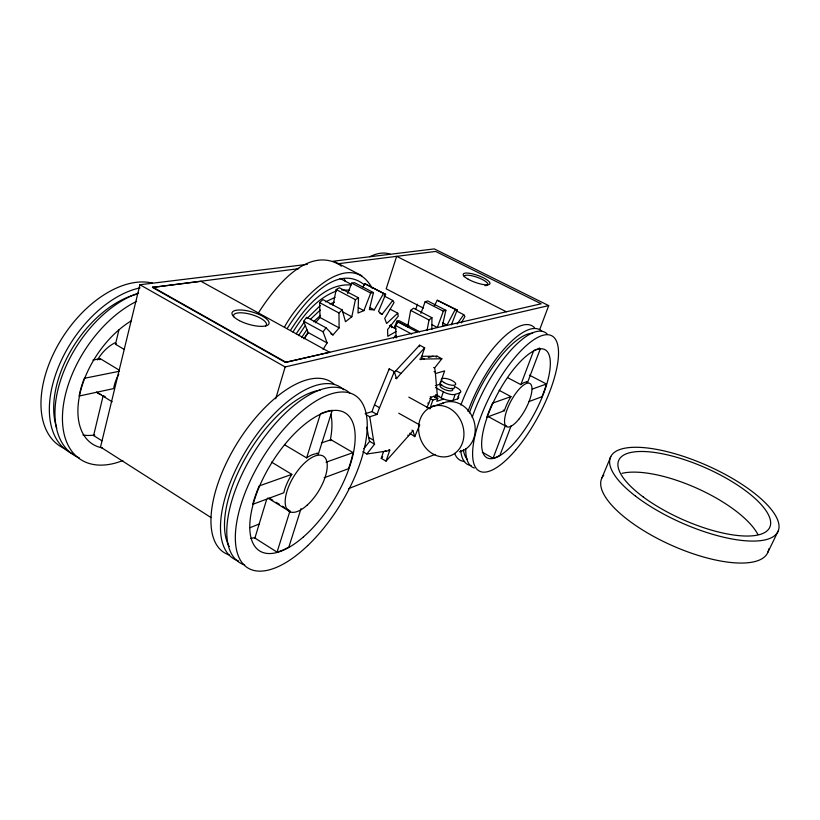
<?xml version="1.0" encoding="UTF-8"?>
<svg xmlns="http://www.w3.org/2000/svg" width="820" height="820" viewBox="0 0 820 820"><rect width="100%" height="100%" fill="white"/><g stroke="black" fill="none" stroke-linecap="round" stroke-linejoin="round"><path stroke-width="1.23" d="M431.863 329.527L431.935 317.729L413.577 308.187L410.656 310.401L407.899 325.632L419.686 331.844M333.022 305.358L336.2 289.532L339.347 287.738L358.524 297.844L358.012 313.025L363.906 310.626L370.732 293.047L373.459 292.576L369.359 309.57L374.268 309.878L383.524 293.447L385.625 294.318L378.512 311.497L382.028 314.367L392.739 300.468L384.037 295.938M427.015 330.542L429.034 319.984L431.935 317.729M315.382 322.783L320.015 317.504L319.636 302.621L322.865 299.597L342.176 309.909L345.476 321.727L351.821 316.756L355.409 299.669L358.524 297.844M420.926 313.383L425.108 301.791L427.691 300.93L445.865 310.288L442.431 325.601L447.002 325.099L455.254 309.468L457.201 309.95L451.379 324.822M101.864 440.77L93.613 435.533L103.197 395.506L105.298 396.808M124.343 349.515L115.476 344.236L118.972 329.65M307.418 264.347L139.912 284.745L100.532 447.013L211.037 517.574M152.489 287.41L201.023 281.301L329.702 352.292L285.37 362.389L152.489 287.41L298.767 268.663M285.37 362.389L541.159 303.8L435.656 251.432L338.178 263.722M275.704 398.756L285.155 366.95L548.713 305.604L539.714 329.517M301.042 508.646L288.865 547.022A81.17 36.224 -58.2 0 1 277.058 552.147L254.897 538.063L266.684 499.349M277.058 552.147L290.003 510.88L286.774 508.892M306.629 457.898L320.446 413.833A81.17 36.224 -58.2 0 1 332.233 410.328L318.437 453.839A32.421 14.452 -58.2 0 0 306.629 457.898L284.919 444.993M415.863 309.048L417.472 304.22M411.978 430.131L412.87 430.633A51.434 21.228 -60.9 0 1 408.698 435.645L386.035 461.117L381.249 458.349L383.565 451.523M419.143 346.645L419.635 345.169L424.678 347.854L420.68 359.57L419.737 359.068M386.035 461.117L389.777 450.17L388.875 449.647M429.916 408.503L432.857 400.088L437.767 398.51L436.773 401.318L443.077 399.258M454.475 386.425L456.699 387.624A8.969 3.075 19.6 0 1 459.6 392.954L457.468 398.909L453.04 400.375A9.01 3.147 19.5 0 1 441.232 397.854L443.343 391.837L435.481 387.563M453.04 400.375L455.182 394.389L459.6 392.954M506.34 311.764L396.665 256.322L386.189 288.835L423.356 308.094M445.865 310.288L443.323 311.18L437.347 327.477L431.689 324.525M482.344 452.261L493.086 458.247L505.294 425.877A24.518 8.354 -61.8 0 0 506.688 425.99M520.854 384.631L533.687 350.611A61.346 20.91 -61.8 0 1 540.4 348.613L527.629 382.294A24.518 8.354 -61.8 0 0 520.854 384.631L507.836 377.774M511.219 425.57L499.964 455.264A61.346 20.91 -61.8 0 1 493.086 458.247M347.69 293.611L351.718 283.115L354.486 282.685L373.459 292.576M394.276 327.908L396.9 321.132L399.053 320.64L409.088 325.93M365.136 413.751L372.013 411.599A51.352 21.402 -60.9 0 1 374.494 404.885L389.213 368.826L394.328 371.624L396.542 378.655A51.434 21.228 -60.9 0 1 401.031 373.418L424.678 347.854M366.253 414.787L369.738 416.765L377.046 414.448A51.434 21.228 -60.9 0 1 379.537 407.724L394.328 371.624M601.931 477.906L610.808 456.617M409.815 433.267L414.756 436.64L419.082 426.349M426.912 407.704L428.655 403.542A51.434 21.228 -60.9 0 0 431.074 397.259L437.316 395.271L435.287 372.136A51.434 21.228 -60.9 0 0 434.59 367.985L441.857 358.75L436.968 356.146L421.562 356.331M767.879 552.249L778.211 530.991M434.344 305.788L437.265 300.243L457.201 309.95M461.363 322.916L464.93 316.428L463.741 314.675L455.992 310.698M362.911 286.949L364.756 283.679L385.625 294.318M287.143 328.553C301.022 306.506 335.288 260.914 364.664 285.053M258.772 312.389C274.208 288.158 307.469 244.924 340.279 265.229M284.724 326.698C297.445 302.098 348.889 245.129 372.28 288.404M292.976 331.987C303.4 315.085 316.991 298.183 336.2 291.11M290.618 330.122C304.035 309.427 323.51 282.992 351.103 284.981M298.531 335.626L305.388 325.448M296.235 333.771L304.64 321.502M301.575 337.625L306.936 329.63M323.08 349.361L327.108 342.924L323.059 331.823L303.707 321.266L306.68 317.279L326.032 327.805L332.961 334.97L339.131 327.846L338.967 312.973L342.176 309.909M303.974 338.814L307.982 332.428L303.707 321.266M304.804 337.85L305.317 337.04M305.839 336.251L306.895 334.673M457.109 324.002L463.741 314.675M307.438 333.904L308.535 332.387M323.059 331.823L326.032 327.805M406.771 326.288L408.288 324.32M362.829 451.676L366.837 454.003L374.576 444.184A51.434 21.228 -60.9 0 1 373.551 440.237L369.738 416.765M363.844 448.683L369.646 441.344A51.352 21.402 -60.9 0 1 368.61 437.398L366.909 427.261M436.117 357.223L436.968 356.146M307.121 318.437L320.21 305.624M396.193 337.942L395.414 325.417L398.356 322.055L416.816 331.792M381.249 458.349L382.694 456.74M310.678 319.062L320.251 310.032M393.979 372.854A51.352 21.402 -60.9 0 1 395.968 370.65L419.635 345.169M313.558 321.747L320.558 315.341M390.258 309.242L397.761 313.178L386.609 323.49L384.734 318.406L394.051 302.539L392.739 300.468M393.436 338.024L396.183 335.575M325.54 301.883L334.98 297.393M396.265 331.454L387.757 336.303L387.614 329.507L398.233 316.202L397.761 313.178M329.855 303.984L334.447 302.221M249.957 527.691L259.448 523.929M348.469 488.679L435.123 454.382M324.146 477.763L348.531 468.691A81.17 36.224 -58.2 0 0 353.082 452.619L330.983 439.745L321.389 442.913M510.962 396.613A24.518 8.354 -61.8 0 0 504.402 410.697L486.824 417.236A61.346 20.91 -61.8 0 1 492.553 403.143L510.962 396.613L499.093 390.289M528.551 401.718L541.979 396.716A61.346 20.91 -61.8 0 0 546.448 384.016L529.412 375.13M291.817 474.36L259.181 485.932A81.17 36.224 -58.2 0 0 252.724 504.331L283.802 492.769A32.421 14.452 -58.2 0 1 291.817 474.36L271.502 462.09M326.011 462.224L353.082 452.619M532.303 389.039L546.448 384.016M431.843 406.751L443.538 402.876M431.197 406.771L434.251 405.756M434.918 397.546L439.141 396.203M435.379 385.656L439.981 384.252L444.655 370.896L435.471 373.551M428.265 357.489L433.103 356.208M119.433 371.265L84.317 378.307A76.219 44.885 -56.8 0 0 79.099 396.039L113.662 388.588A30.442 17.907 -56.8 0 1 118.777 374.186M92.937 360.062L100.286 358.699L119.402 370.24M366.837 454.003L386.077 451.143A51.434 21.228 -60.9 0 0 389.777 450.17M332.797 261.262L434.313 248.901L548.713 305.604M341.561 289.87L349.597 290.218M420.68 359.57A51.434 21.228 -60.9 0 1 424.299 359.037L441.857 358.75M539.211 347.998L540.4 348.613M437.265 300.243L455.254 309.468M425.108 301.791L443.323 311.18M335.042 261.846L361.835 275.725M442.523 322.772L447.002 325.099M364.756 283.679L383.524 293.447M410.656 310.401L429.034 319.984M351.718 283.115L370.732 293.047M340.044 278.462L350.919 284.14M526.45 381.679L527.629 382.294M396.9 321.132L408.063 327.016M336.2 289.532L355.409 299.669M369.861 307.551L374.268 309.878M379.844 313.219L382.028 314.367M395.414 325.417L411.712 334.047M358.34 307.674L363.906 310.626M389.418 325.478L396.152 329.045M394.44 336.159L396.695 337.358M342.862 311.959L351.821 316.756M319.636 302.621L338.967 312.973M421.172 357.366L424.299 359.037M433.667 367.493L434.59 367.985M434.067 371.481L435.287 372.136M503.213 410.061L504.402 410.697M320.015 317.504L339.131 327.846M487.849 416.386L505.294 425.877M330.839 333.812L332.961 334.97M395.968 370.65L401.031 373.418M436.424 394.789L437.316 395.271M435.625 394.789L441.232 397.854M433.739 396.306L437.767 398.51M430.172 396.767L431.074 397.259M395.588 378.133L396.542 378.655M429.834 398.428L432.857 400.088M307.982 332.428L327.108 342.924M427.763 403.05L428.655 403.542M408.842 397.157L430.029 408.852M398.766 413.229L419.881 425.037M374.494 404.885L379.537 407.724M152.592 287L285.493 361.968M372.013 411.599L377.046 414.448M407.806 435.143L408.698 435.645M139.912 284.745L285.155 366.95M368.61 437.398L373.551 440.237M369.646 441.344L374.576 444.184M385.164 450.621L386.077 451.143M316.991 452.988L318.437 453.839M269.565 498.263L272.793 500.251M276.022 502.25L279.251 504.238M282.469 506.237L284.622 507.559M112.155 401.79L96.483 392.124A30.196 18.306 -56.6 0 0 101.044 394.451M267.791 497.986L290.352 511.905M340.638 265.547L341.356 266.213M344.092 278.585L345.333 281.465M389.213 368.826L389.5 369.717M412.87 430.633L414.756 436.64M390.904 324.546A11.09 4.992 -62.2 0 1 391.857 327.651M464.233 276.647A12.556 3.29 19.6 0 1 480.1 278.452A12.556 3.29 19.6 0 1 484.958 285.627M233.679 316.735A17.107 5.709 16.3 0 1 251.545 314.572A17.107 5.709 16.3 0 1 265.608 326.001M454.382 386.773A7.605 2.593 19.5 0 1 446.469 387.645A7.605 2.593 19.5 0 1 440.863 381.987M369.81 256.721A72.642 34.266 -62.3 0 1 390.125 254.2M460.86 405.039A76.229 27.214 -61.9 0 1 534.363 327.539M464.663 461.455A76.229 27.214 -61.9 0 1 454.669 453.409M467.513 459.518A71.904 25.215 -61.9 0 1 463.372 449.688M469.378 412.931A71.904 25.215 -61.9 0 1 532.569 333.217M472.166 417.38A76.557 26.527 -61.9 0 1 510.593 350.509A76.557 26.527 -61.9 0 1 547.155 333.996M474.36 467.994A76.557 26.527 -61.9 0 1 465.75 448.683M467.984 411.414A76.424 26.804 -61.9 0 1 542.03 331.413M471.151 465.565A76.424 26.804 -61.9 0 1 460.758 450.416M64.852 448.735A94.597 57.4 -56.5 0 1 56.242 348.254A94.597 57.4 -56.5 0 1 152.51 283.105M122.836 460.543A95.366 56.18 -56.8 0 1 62.771 410.697A95.366 56.18 -56.8 0 1 136.602 301.37M94.761 435.01A75.614 45.838 -56.6 0 1 82.943 435.02M102.315 447.915A76.229 44.864 -56.8 0 1 80.001 393.467A76.229 44.864 -56.8 0 1 131.149 320.917M94.423 435.44A75.624 45.817 -56.6 0 1 93.613 435.533M97.488 359.908A30.196 18.306 -56.6 0 1 115.302 342.688M99.63 359.724A30.217 18.276 -56.6 0 1 100.286 358.699M115.476 344.236A30.217 18.276 -56.6 0 1 116.358 343.785M56.764 428.081A89.288 53.536 -56.6 0 1 71.863 348.961A89.288 53.536 -56.6 0 1 136.55 294.288M79.243 457.837A95.099 56.611 -56.7 0 1 62.012 376.093A95.099 56.611 -56.7 0 1 138.631 293.037M73.882 454.362A94.905 56.928 -56.6 0 1 58.005 368.118A94.905 56.928 -56.6 0 1 140.107 287.871M229.508 555.037A100.696 46.986 -58 0 1 236.918 443.589A100.696 46.986 -58 0 1 334.345 384.457M330.86 414.315A80.483 37.515 -58 0 1 330.245 440.35M255.317 537.448A80.483 37.515 -58 0 1 250.705 538.432M330.983 439.745A80.493 37.484 -58 0 1 330.788 440.709M255.614 537.869A80.493 37.484 -58 0 1 254.897 538.063M229.251 546.499A95.069 43.583 -58.1 0 1 246.635 456.002A95.069 43.583 -58.1 0 1 320.148 390.094M244.698 564.877A101.27 45.92 -58.1 0 1 253.277 453.48A101.27 45.92 -58.1 0 1 349.904 393.21M238.61 560.931A101.044 46.35 -58.1 0 1 246.717 449.514A101.044 46.35 -58.1 0 1 343.672 389.705M441.478 403.84A25.779 21.935 69.8 0 1 473.324 419.184A25.779 21.935 69.8 0 1 459.466 451.789M451.902 388.167A6.744 2.316 19.5 0 1 450.272 390.884A6.744 2.316 19.5 0 1 441.693 387.921A6.744 2.316 19.5 0 1 441.693 384.652M458.175 396.327A8.958 3.106 19.6 0 1 457.468 398.909M455.182 394.389A9.03 3.106 19.5 0 1 443.343 391.837M768.729 548.918A90.928 32.636 24.1 0 1 671.303 545.197A90.928 32.636 24.1 0 1 603.827 475.139M622.062 473.324A81.98 29.417 24.1 0 1 697.102 488.341A81.98 29.417 24.1 0 1 757.772 534.271M468.199 279.22A14.155 3.69 19.6 0 0 489.847 283.894A14.155 3.69 19.6 0 0 471.766 273.706A14.155 3.69 19.6 0 0 468.199 279.22M239.45 320.651A19.26 6.406 16.3 0 0 268.981 323.685A19.26 6.406 16.3 0 0 243.161 310.175A19.26 6.406 16.3 0 0 239.45 320.651M444.03 382.55A7.616 2.573 19.5 0 0 455.674 384.426A7.616 2.573 19.5 0 0 445.875 378.471A7.616 2.573 19.5 0 0 444.03 382.55M515.575 450.118A76.731 26.158 -61.8 0 0 552.701 336.354A76.731 26.158 -61.8 0 0 478.347 423.766A76.731 26.158 -61.8 0 0 515.575 450.118M516.385 440.606A61.346 20.9 -61.8 0 0 545.495 349.976A61.346 20.9 -61.8 0 0 486.055 420.598A61.346 20.9 -61.8 0 0 516.385 440.606M518.752 419.348A24.528 8.313 -61.8 0 0 529.853 383.452A24.528 8.313 -61.8 0 0 506.135 412.388A24.528 8.313 -61.8 0 0 518.752 419.348M307.695 545.628A101.577 45.346 -58.2 0 0 354.947 395.312A101.577 45.346 -58.2 0 0 241.244 503.746A101.577 45.346 -58.2 0 0 307.695 545.628M303.482 536.874A81.18 36.203 -58.2 0 0 347.598 414.725A81.18 36.203 -58.2 0 0 256.352 494.265A81.18 36.203 -58.2 0 0 303.482 536.874M307.305 504.997A32.451 14.391 -58.2 0 0 323.849 456.525A32.451 14.391 -58.2 0 0 287.492 489.673A32.451 14.391 -58.2 0 0 307.305 504.997M418.743 425.436A26.178 22.15 69.7 0 0 450.241 455.776A26.178 22.15 69.7 0 0 454.803 412.327A26.178 22.15 69.7 0 0 418.743 425.436M635.469 496.079A91.604 31.365 23.9 0 0 776.53 533.789A91.604 31.365 23.9 0 0 671.026 452.66A91.604 31.365 23.9 0 0 635.469 496.079M643.024 496.817A82.594 28.269 23.9 0 0 768.976 528.716A82.594 28.269 23.9 0 0 670.914 455.715A82.594 28.269 23.9 0 0 643.024 496.817"/></g></svg>
